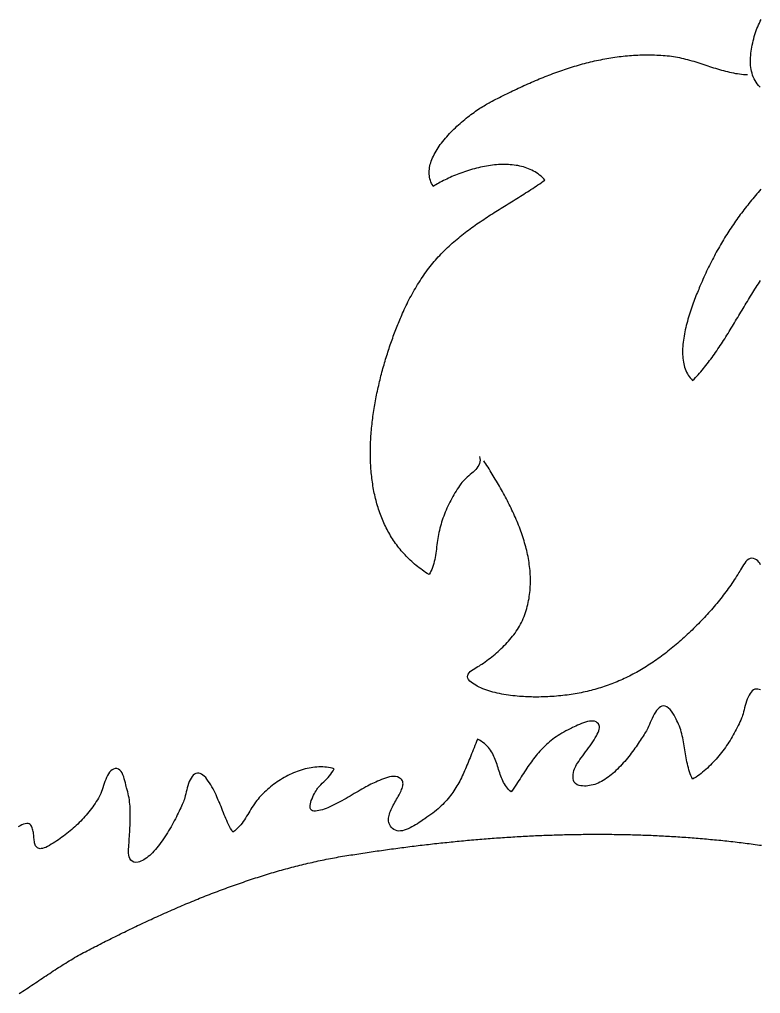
# Model space of a CAD drawing. Header units: millimetres. Extents: x 38 to 1443, y 33 to 1224.
# Drawn here: x 569.3 to 920.7, y 742.7 to 1204.3 of the extents above; entities that cross this region are included whole.
import ezdxf

# ---------------------------------------------------------------- set-up
doc = ezdxf.new("R2010")
doc.units = ezdxf.units.MM
doc.layers.add('0_0_0', color=3, linetype='Continuous')

msp = doc.modelspace()

# ---------------------------------------------------------------- linework, layer by layer
at = {"layer": '0_0_0'}
for points in [[(920.52, 1172.2), (919.84, 1172.97), (919.21, 1173.77), (918.65, 1174.57), (918.15, 1175.4), (917.7, 1176.24), (917.32, 1177.1), (916.98, 1177.97), (916.7, 1178.86), (916.47, 1179.76), (916.28, 1180.67), (916.13, 1181.59), (916.03, 1182.53), (915.97, 1183.47), (915.95, 1184.42), (915.96, 1185.38), (916.01, 1186.34), (916.08, 1187.31), (916.19, 1188.29), (916.32, 1189.27), (916.47, 1190.26), (916.65, 1191.24), (916.85, 1192.23), (917.06, 1193.22), (917.29, 1194.21), (917.53, 1195.2), (917.79, 1196.2), (918.07, 1197.17), (918.38, 1198.13), (918.7, 1199.07), (919.04, 1199.99), (919.41, 1200.9), (919.79, 1201.78), (920.2, 1202.65), (920.62, 1203.5), (921.07, 1204.33)], [(787.52, 997.2), (787.69, 996.29), (787.73, 995.44), (787.64, 994.62), (787.43, 993.85), (787.12, 993.12), (786.73, 992.42), (786.25, 991.75), (785.71, 991.1), (785.11, 990.46), (784.47, 989.85), (783.79, 989.24), (783.09, 988.64), (782.38, 988.04), (781.68, 987.43), (780.98, 986.82), (780.31, 986.19), (779.68, 985.55), (779.09, 984.88), (778.57, 984.19), (778, 983.36), (777.44, 982.52), (776.89, 981.67), (776.35, 980.81), (775.82, 979.95), (775.3, 979.07), (774.8, 978.19), (774.31, 977.3), (773.83, 976.4), (773.36, 975.49), (772.91, 974.57), (772.47, 973.65), (772.04, 972.73), (771.63, 971.79), (771.24, 970.85), (770.86, 969.91), (770.49, 968.96), (770.14, 968), (769.81, 967.04), (769.5, 966.08), (769.2, 965.11), (768.92, 964.14), (768.66, 963.16), (768.41, 962.18), (768.19, 961.2), (767.99, 960.26), (767.82, 959.31), (767.67, 958.34), (767.53, 957.36), (767.39, 956.37), (767.27, 955.36), (767.14, 954.36), (767.02, 953.35), (766.88, 952.34), (766.74, 951.34), (766.59, 950.34), (766.42, 949.35), (766.23, 948.36), (766.01, 947.4), (765.77, 946.44), (765.5, 945.51), (765.19, 944.59), (764.84, 943.7), (764.45, 942.84), (764.01, 942.01), (763.52, 941.2), (762.71, 941.72), (761.91, 942.25), (761.12, 942.79), (760.35, 943.33), (759.59, 943.89), (758.84, 944.45), (758.11, 945.03), (757.39, 945.61), (756.69, 946.2), (756, 946.8), (755.32, 947.41), (754.65, 948.02), (754, 948.64), (753.36, 949.27), (752.74, 949.91), (752.13, 950.56), (751.53, 951.21), (750.94, 951.88), (750.37, 952.54), (749.81, 953.22), (749.26, 953.9), (748.72, 954.6), (748.2, 955.29), (747.69, 956), (747.19, 956.71), (746.7, 957.43), (746.22, 958.15), (745.76, 958.88), (745.31, 959.62), (744.87, 960.36), (744.44, 961.11), (744.02, 961.87), (743.62, 962.63), (743.22, 963.4), (742.84, 964.17), (742.47, 964.95), (742.11, 965.74), (741.76, 966.53), (741.42, 967.32), (741.09, 968.12), (740.77, 968.93), (740.47, 969.74), (740.17, 970.55), (739.88, 971.38), (739.61, 972.2), (739.34, 973.03), (739.09, 973.86), (738.84, 974.7), (738.61, 975.55), (738.38, 976.39), (738.17, 977.24), (737.96, 978.1), (737.77, 978.96), (737.58, 979.82), (737.4, 980.69), (737.24, 981.56), (737.08, 982.43), (736.93, 983.31), (736.79, 984.19), (736.66, 985.07), (736.54, 985.96), (736.42, 986.84), (736.32, 987.74), (736.22, 988.63), (736.14, 989.53), (736.06, 990.43), (735.99, 991.33), (735.93, 992.23), (735.87, 993.14), (735.83, 994.05), (735.79, 994.96), (735.76, 995.87), (735.74, 996.78), (735.72, 997.7), (735.72, 998.62), (735.72, 999.54), (735.73, 1000.46), (735.74, 1001.38), (735.77, 1002.3), (735.8, 1003.22), (735.84, 1004.15), (735.88, 1005.07), (735.93, 1006), (735.99, 1006.93), (736.06, 1007.85), (736.13, 1008.78), (736.21, 1009.71), (736.29, 1010.64), (736.39, 1011.56), (736.48, 1012.49), (736.59, 1013.42), (736.7, 1014.35), (736.82, 1015.28), (736.94, 1016.2), (737.07, 1017.13), (737.2, 1018.05), (737.34, 1018.98), (737.49, 1019.9), (737.64, 1020.83), (737.79, 1021.75), (737.96, 1022.67), (738.12, 1023.59), (738.29, 1024.51), (738.47, 1025.43), (738.65, 1026.34), (738.84, 1027.25), (739.03, 1028.17), (739.23, 1029.08), (739.43, 1029.98), (739.64, 1030.89), (739.85, 1031.79), (740.06, 1032.7), (740.28, 1033.59), (740.51, 1034.49), (740.73, 1035.38), (740.96, 1036.28), (741.2, 1037.16), (741.44, 1038.05), (741.68, 1038.93), (741.93, 1039.81), (742.18, 1040.69), (742.43, 1041.56), (742.69, 1042.43), (742.95, 1043.29), (743.21, 1044.16), (743.48, 1045.01), (743.75, 1045.87), (744.02, 1046.72), (744.3, 1047.56), (744.57, 1048.41), (744.85, 1049.24), (745.14, 1050.08), (745.42, 1050.91), (745.71, 1051.73), (746, 1052.55), (746.29, 1053.36), (746.59, 1054.17), (746.89, 1054.98), (747.18, 1055.78), (747.49, 1056.57), (747.79, 1057.36), (748.09, 1058.14), (748.4, 1058.92), (748.71, 1059.69), (749.01, 1060.46), (749.32, 1061.22), (749.63, 1061.97), (749.95, 1062.72), (750.26, 1063.47), (750.58, 1064.2), (750.96, 1065.09), (751.36, 1065.99), (751.78, 1066.89), (752.2, 1067.8), (752.63, 1068.71), (753.08, 1069.62), (753.54, 1070.53), (754.01, 1071.44), (754.49, 1072.36), (754.98, 1073.27), (755.48, 1074.18), (755.99, 1075.09), (756.5, 1076), (757.03, 1076.9), (757.57, 1077.8), (758.12, 1078.7), (758.67, 1079.59), (759.24, 1080.47), (759.81, 1081.35), (760.39, 1082.22), (760.98, 1083.08), (761.57, 1083.93), (762.18, 1084.77), (762.79, 1085.6), (763.41, 1086.42), (764.03, 1087.23), (764.66, 1088.02), (765.3, 1088.8), (765.94, 1089.57), (766.59, 1090.32), (767.24, 1091.06), (767.9, 1091.78), (768.62, 1092.54), (769.35, 1093.3), (770.08, 1094.04), (770.81, 1094.77), (771.55, 1095.49), (772.29, 1096.2), (773.03, 1096.89), (773.78, 1097.58), (774.54, 1098.26), (775.3, 1098.92), (776.06, 1099.58), (776.82, 1100.23), (777.59, 1100.87), (778.36, 1101.5), (779.14, 1102.12), (779.91, 1102.73), (780.69, 1103.34), (781.48, 1103.94), (782.27, 1104.53), (783.06, 1105.12), (783.85, 1105.7), (784.64, 1106.27), (785.44, 1106.83), (786.24, 1107.4), (787.04, 1107.95), (787.85, 1108.5), (788.66, 1109.05), (789.47, 1109.59), (790.28, 1110.13), (791.09, 1110.66), (791.91, 1111.19), (792.73, 1111.72), (793.55, 1112.25), (794.37, 1112.77), (795.19, 1113.29), (796.01, 1113.81), (796.84, 1114.33), (797.67, 1114.84), (798.49, 1115.36), (799.32, 1115.87), (800.15, 1116.38), (800.99, 1116.9), (801.82, 1117.41), (802.65, 1117.92), (803.49, 1118.44), (804.32, 1118.95), (805.16, 1119.47), (805.99, 1119.99), (806.83, 1120.51), (807.66, 1121.04), (808.5, 1121.56), (809.34, 1122.09), (810.17, 1122.63), (811.01, 1123.16), (811.85, 1123.7), (812.68, 1124.25), (813.52, 1124.8), (814.35, 1125.35), (815.19, 1125.91), (816.02, 1126.47), (816.86, 1127.04), (817.69, 1127.62), (818.52, 1128.2), (817.91, 1128.85), (817.28, 1129.47), (816.63, 1130.05), (815.95, 1130.61), (815.26, 1131.13), (814.54, 1131.61), (813.81, 1132.07), (813.07, 1132.5), (812.3, 1132.89), (811.52, 1133.26), (810.72, 1133.6), (809.91, 1133.91), (809.09, 1134.19), (808.25, 1134.44), (807.4, 1134.67), (806.53, 1134.87), (805.66, 1135.05), (804.77, 1135.2), (803.88, 1135.33), (802.98, 1135.43), (802.07, 1135.51), (801.15, 1135.57), (800.22, 1135.6), (799.29, 1135.61), (798.35, 1135.61), (797.41, 1135.58), (796.46, 1135.53), (795.51, 1135.46), (794.56, 1135.37), (793.6, 1135.27), (792.64, 1135.15), (791.69, 1135.01), (790.73, 1134.85), (789.77, 1134.68), (788.82, 1134.49), (787.87, 1134.29), (786.92, 1134.07), (785.97, 1133.84), (785.03, 1133.6), (784.09, 1133.34), (783.16, 1133.07), (782.24, 1132.79), (781.32, 1132.5), (780.41, 1132.19), (779.51, 1131.88), (778.61, 1131.56), (777.73, 1131.23), (776.86, 1130.89), (776, 1130.55), (775.15, 1130.19), (774.31, 1129.83), (773.49, 1129.47), (772.68, 1129.09), (771.89, 1128.72), (771.11, 1128.34), (770.35, 1127.95), (769.6, 1127.57), (768.87, 1127.17), (768.16, 1126.78), (767.47, 1126.39), (766.8, 1125.99), (766.15, 1125.6), (765.52, 1125.2), (765.11, 1125.9), (764.74, 1126.62), (764.43, 1127.34), (764.17, 1128.07), (763.96, 1128.8), (763.8, 1129.55), (763.69, 1130.3), (763.62, 1131.05), (763.6, 1131.81), (763.63, 1132.58), (763.69, 1133.35), (763.8, 1134.12), (763.94, 1134.9), (764.13, 1135.68), (764.35, 1136.46), (764.61, 1137.24), (764.9, 1138.02), (765.22, 1138.8), (765.58, 1139.59), (765.97, 1140.37), (766.39, 1141.15), (766.84, 1141.93), (767.31, 1142.71), (767.81, 1143.48), (768.33, 1144.25), (768.88, 1145.02), (769.45, 1145.78), (770.04, 1146.54), (770.64, 1147.29), (771.27, 1148.03), (771.91, 1148.77), (772.57, 1149.5), (773.24, 1150.23), (773.93, 1150.94), (774.62, 1151.65), (775.33, 1152.34), (776.05, 1153.03), (776.77, 1153.71), (777.5, 1154.37), (778.23, 1155.03), (778.97, 1155.67), (779.71, 1156.3), (780.45, 1156.92), (781.19, 1157.52), (781.93, 1158.11), (782.67, 1158.68), (783.41, 1159.24), (784.13, 1159.78), (784.85, 1160.31), (785.57, 1160.82), (786.27, 1161.31), (786.97, 1161.78), (787.65, 1162.24), (788.32, 1162.67), (788.97, 1163.09), (789.61, 1163.48), (790.23, 1163.86), (790.84, 1164.21), (791.42, 1164.54), (791.98, 1164.85), (792.52, 1165.14), (793.4, 1165.6), (794.28, 1166.05), (795.16, 1166.5), (796.04, 1166.95), (796.92, 1167.39), (797.8, 1167.84), (798.69, 1168.28), (799.58, 1168.72), (800.47, 1169.16), (801.36, 1169.59), (802.25, 1170.03), (803.14, 1170.46), (804.04, 1170.88), (804.93, 1171.31), (805.83, 1171.73), (806.73, 1172.15), (807.63, 1172.56), (808.53, 1172.97), (809.44, 1173.38), (810.34, 1173.78), (811.25, 1174.18), (812.16, 1174.58), (813.07, 1174.97), (813.98, 1175.36), (814.89, 1175.75), (815.81, 1176.13), (816.72, 1176.5), (817.64, 1176.88), (818.56, 1177.24), (819.48, 1177.61), (820.41, 1177.96), (821.33, 1178.32), (822.25, 1178.67), (823.18, 1179.01), (824.11, 1179.35), (825.04, 1179.68), (825.97, 1180.01), (826.91, 1180.33), (827.84, 1180.65), (828.78, 1180.96), (829.71, 1181.26), (830.65, 1181.56), (831.59, 1181.85), (832.54, 1182.14), (833.48, 1182.42), (834.43, 1182.7), (835.37, 1182.97), (836.32, 1183.23), (837.27, 1183.48), (838.22, 1183.73), (839.18, 1183.98), (840.13, 1184.21), (841.09, 1184.44), (842.04, 1184.66), (843, 1184.87), (843.96, 1185.08), (844.93, 1185.28), (845.89, 1185.47), (846.85, 1185.66), (847.82, 1185.83), (848.79, 1186), (849.76, 1186.16), (850.73, 1186.31), (851.7, 1186.46), (852.68, 1186.6), (853.65, 1186.72), (854.63, 1186.84), (855.61, 1186.95), (856.59, 1187.06), (857.57, 1187.15), (858.55, 1187.23), (859.54, 1187.31), (860.53, 1187.38), (861.51, 1187.44), (862.5, 1187.48), (863.49, 1187.52), (864.49, 1187.55), (865.48, 1187.57), (866.48, 1187.58), (867.47, 1187.58), (868.47, 1187.57), (869.47, 1187.55), (870.47, 1187.52), (871.48, 1187.49), (872.48, 1187.44), (873.49, 1187.37), (874.49, 1187.3), (875.5, 1187.22), (876.51, 1187.13), (877.52, 1187.03), (878.49, 1186.91), (879.46, 1186.78), (880.42, 1186.62), (881.38, 1186.44), (882.34, 1186.25), (883.3, 1186.04), (884.26, 1185.82), (885.21, 1185.58), (886.17, 1185.33), (887.12, 1185.06), (888.08, 1184.79), (889.03, 1184.51), (889.98, 1184.22), (890.93, 1183.92), (891.88, 1183.62), (892.83, 1183.32), (893.77, 1183.01), (894.72, 1182.7), (895.67, 1182.4), (896.61, 1182.09), (897.56, 1181.79), (898.5, 1181.49), (899.45, 1181.19), (900.39, 1180.9), (901.33, 1180.62), (902.27, 1180.35), (903.22, 1180.09), (904.16, 1179.84), (905.1, 1179.6), (906.04, 1179.37), (906.99, 1179.17), (907.93, 1178.97), (908.87, 1178.8), (909.81, 1178.65), (910.75, 1178.51), (911.7, 1178.4), (912.64, 1178.31), (913.58, 1178.24), (914.52, 1178.2)], [(920.91, 1123.87), (920.26, 1123.13), (919.61, 1122.38), (918.97, 1121.63), (918.33, 1120.88), (917.7, 1120.14), (917.08, 1119.39), (916.46, 1118.64), (915.85, 1117.89), (915.24, 1117.14), (914.64, 1116.39), (914.05, 1115.63), (913.46, 1114.88), (912.87, 1114.12), (912.29, 1113.36), (911.72, 1112.6), (911.15, 1111.83), (910.58, 1111.07), (910.03, 1110.3), (909.47, 1109.52), (908.92, 1108.75), (908.38, 1107.97), (907.84, 1107.19), (907.3, 1106.4), (906.77, 1105.61), (906.24, 1104.82), (905.72, 1104.02), (905.2, 1103.21), (904.69, 1102.41), (904.18, 1101.59), (903.68, 1100.78), (903.18, 1099.96), (902.68, 1099.13), (902.18, 1098.29), (901.69, 1097.46), (901.21, 1096.61), (900.73, 1095.76), (900.25, 1094.9), (899.77, 1094.04), (899.3, 1093.17), (898.83, 1092.29), (898.37, 1091.41), (897.9, 1090.52), (897.44, 1089.62), (896.99, 1088.71), (896.54, 1087.8), (896.09, 1086.88), (895.64, 1085.95), (895.19, 1085.01), (894.75, 1084.06), (894.31, 1083.11), (893.88, 1082.15), (893.44, 1081.17), (893.01, 1080.19), (892.58, 1079.2), (892.3, 1078.55), (892.01, 1077.87), (891.71, 1077.16), (891.41, 1076.43), (891.09, 1075.68), (890.78, 1074.9), (890.45, 1074.1), (890.13, 1073.28), (889.8, 1072.44), (889.47, 1071.59), (889.14, 1070.71), (888.81, 1069.82), (888.48, 1068.91), (888.16, 1067.99), (887.84, 1067.06), (887.52, 1066.12), (887.21, 1065.16), (886.91, 1064.2), (886.61, 1063.23), (886.32, 1062.25), (886.05, 1061.26), (885.78, 1060.27), (885.53, 1059.28), (885.28, 1058.28), (885.06, 1057.28), (884.84, 1056.28), (884.65, 1055.28), (884.47, 1054.28), (884.31, 1053.29), (884.16, 1052.3), (884.04, 1051.32), (883.94, 1050.34), (883.86, 1049.37), (883.81, 1048.4), (883.77, 1047.45), (883.77, 1046.51), (883.79, 1045.58), (883.84, 1044.66), (883.91, 1043.75), (884.02, 1042.87), (884.15, 1041.99), (884.32, 1041.14), (884.52, 1040.3), (884.75, 1039.49), (885.02, 1038.69), (885.32, 1037.91), (885.66, 1037.16), (886.04, 1036.44), (886.45, 1035.73), (886.91, 1035.06), (887.41, 1034.41), (887.94, 1033.79), (888.52, 1033.2), (889.19, 1033.88), (889.85, 1034.57), (890.5, 1035.27), (891.14, 1035.97), (891.77, 1036.69), (892.4, 1037.41), (893.02, 1038.13), (893.63, 1038.87), (894.24, 1039.61), (894.84, 1040.36), (895.44, 1041.11), (896.02, 1041.87), (896.61, 1042.64), (897.18, 1043.41), (897.76, 1044.19), (898.32, 1044.97), (898.89, 1045.76), (899.44, 1046.56), (900, 1047.35), (900.55, 1048.16), (901.09, 1048.96), (901.63, 1049.77), (902.17, 1050.59), (902.7, 1051.41), (903.23, 1052.23), (903.76, 1053.05), (904.28, 1053.88), (904.8, 1054.71), (905.32, 1055.54), (905.84, 1056.38), (906.36, 1057.22), (906.87, 1058.06), (907.38, 1058.9), (907.89, 1059.74), (908.4, 1060.59), (908.91, 1061.43), (909.42, 1062.28), (909.92, 1063.12), (910.43, 1063.97), (910.93, 1064.82), (911.44, 1065.66), (911.95, 1066.51), (912.45, 1067.36), (912.96, 1068.2), (913.47, 1069.05), (913.98, 1069.89), (914.49, 1070.74), (915, 1071.58), (915.51, 1072.42), (916.03, 1073.25), (916.55, 1074.09), (917.07, 1074.92), (917.59, 1075.75), (918.11, 1076.58), (918.64, 1077.41), (919.17, 1078.23), (919.71, 1079.04), (920.24, 1079.86), (920.79, 1080.67)], [(920.79, 945.92), (920.42, 946.58), (919.97, 947.18), (919.46, 947.71), (918.87, 948.17), (918.19, 948.56), (917.43, 948.86), (916.63, 948.99), (915.86, 948.88), (915.14, 948.56), (914.46, 948.07), (913.83, 947.45), (913.23, 946.72), (912.68, 945.93), (912.17, 945.1), (911.7, 944.29), (911.27, 943.5), (910.88, 942.8), (910.52, 942.2), (909.97, 941.33), (909.41, 940.46), (908.86, 939.61), (908.29, 938.76), (907.73, 937.92), (907.16, 937.09), (906.59, 936.26), (906.02, 935.44), (905.44, 934.63), (904.85, 933.83), (904.27, 933.03), (903.67, 932.24), (903.08, 931.45), (902.47, 930.67), (901.87, 929.9), (901.25, 929.13), (900.63, 928.36), (900.01, 927.6), (899.38, 926.84), (898.74, 926.08), (898.1, 925.33), (897.45, 924.58), (896.79, 923.84), (896.13, 923.1), (895.45, 922.35), (894.78, 921.62), (894.09, 920.88), (893.39, 920.14), (892.69, 919.41), (891.98, 918.67), (891.25, 917.94), (890.52, 917.2), (889.77, 916.45), (889.01, 915.71), (888.26, 914.97), (887.5, 914.25), (886.75, 913.53), (885.99, 912.82), (885.23, 912.11), (884.48, 911.42), (883.72, 910.73), (882.96, 910.06), (882.2, 909.39), (881.44, 908.73), (880.68, 908.07), (879.91, 907.43), (879.15, 906.79), (878.38, 906.16), (877.62, 905.54), (876.85, 904.93), (876.08, 904.33), (875.31, 903.73), (874.53, 903.15), (873.76, 902.57), (872.98, 902), (872.2, 901.43), (871.42, 900.88), (870.64, 900.33), (869.86, 899.8), (869.07, 899.27), (868.28, 898.75), (867.49, 898.24), (866.69, 897.73), (865.9, 897.24), (865.1, 896.75), (864.29, 896.27), (863.49, 895.8), (862.68, 895.34), (861.87, 894.89), (861.05, 894.44), (860.24, 894.01), (859.41, 893.58), (858.59, 893.16), (857.76, 892.75), (856.93, 892.35), (856.1, 891.95), (855.26, 891.57), (854.42, 891.19), (853.57, 890.82), (852.72, 890.46), (851.86, 890.11), (851.01, 889.77), (850.14, 889.44), (849.28, 889.11), (848.41, 888.79), (847.53, 888.49), (846.65, 888.19), (845.77, 887.89), (844.88, 887.61), (843.98, 887.34), (843.08, 887.07), (842.18, 886.82), (841.27, 886.57), (840.36, 886.33), (839.44, 886.1), (838.51, 885.88), (837.58, 885.67), (836.65, 885.46), (835.71, 885.27), (834.76, 885.08), (833.81, 884.9), (832.85, 884.73), (831.89, 884.57), (830.92, 884.42), (829.94, 884.28), (828.96, 884.15), (827.97, 884.02), (826.98, 883.9), (825.97, 883.8), (824.97, 883.7), (823.95, 883.61), (822.93, 883.53), (821.91, 883.46), (820.87, 883.39), (819.83, 883.34), (818.79, 883.29), (817.73, 883.26), (816.67, 883.23), (815.6, 883.21), (814.52, 883.2), (813.74, 883.2), (812.92, 883.21), (812.06, 883.23), (811.18, 883.25), (810.26, 883.29), (809.32, 883.33), (808.35, 883.39), (807.37, 883.45), (806.36, 883.53), (805.34, 883.62), (804.31, 883.72), (803.26, 883.84), (802.21, 883.97), (801.15, 884.11), (800.09, 884.27), (799.03, 884.45), (797.97, 884.63), (796.92, 884.84), (795.88, 885.06), (794.84, 885.3), (793.82, 885.56), (792.81, 885.84), (791.82, 886.13), (790.86, 886.45), (789.91, 886.78), (788.99, 887.14), (788.11, 887.51), (787.25, 887.91), (786.42, 888.33), (785.64, 888.78), (784.89, 889.24), (784.18, 889.73), (783.52, 890.25), (782.9, 890.78), (782.27, 891.5), (781.9, 892.19), (781.77, 892.85), (781.85, 893.49), (782.12, 894.1), (782.54, 894.68), (783.08, 895.24), (783.72, 895.78), (784.43, 896.28), (785.18, 896.76), (785.94, 897.21), (786.69, 897.64), (787.38, 898.03), (788, 898.4), (788.52, 898.74), (789.33, 899.32), (790.13, 899.9), (790.93, 900.49), (791.72, 901.09), (792.51, 901.7), (793.29, 902.31), (794.06, 902.94), (794.83, 903.57), (795.58, 904.21), (796.33, 904.86), (797.07, 905.52), (797.8, 906.2), (798.51, 906.88), (799.21, 907.57), (799.9, 908.28), (800.58, 908.99), (801.24, 909.72), (801.89, 910.46), (802.52, 911.22), (803.14, 911.98), (803.73, 912.76), (804.31, 913.55), (804.88, 914.36), (805.42, 915.18), (805.94, 916.01), (806.44, 916.86), (806.92, 917.72), (807.38, 918.6), (807.81, 919.49), (808.22, 920.4), (808.61, 921.33), (808.97, 922.27), (809.3, 923.23), (809.61, 924.2), (809.88, 925.15), (810.13, 926.09), (810.37, 927.04), (810.58, 927.98), (810.77, 928.93), (810.94, 929.88), (811.09, 930.83), (811.22, 931.78), (811.33, 932.73), (811.43, 933.68), (811.5, 934.62), (811.56, 935.57), (811.6, 936.52), (811.63, 937.47), (811.63, 938.42), (811.62, 939.37), (811.59, 940.32), (811.55, 941.27), (811.49, 942.22), (811.41, 943.16), (811.32, 944.11), (811.22, 945.06), (811.09, 946), (810.96, 946.95), (810.81, 947.89), (810.65, 948.83), (810.47, 949.77), (810.28, 950.71), (810.07, 951.65), (809.86, 952.59), (809.63, 953.53), (809.38, 954.46), (809.13, 955.39), (808.86, 956.32), (808.59, 957.25), (808.3, 958.18), (808, 959.11), (807.69, 960.03), (807.37, 960.95), (807.04, 961.87), (806.7, 962.79), (806.36, 963.7), (806, 964.62), (805.63, 965.53), (805.26, 966.43), (804.87, 967.34), (804.48, 968.24), (804.08, 969.14), (803.68, 970.04), (803.27, 970.93), (802.85, 971.82), (802.42, 972.71), (801.99, 973.59), (801.55, 974.47), (801.1, 975.35), (800.66, 976.22), (800.2, 977.09), (799.74, 977.96), (799.28, 978.83), (798.81, 979.69), (798.34, 980.54), (797.87, 981.39), (797.39, 982.24), (796.91, 983.08), (796.42, 983.92), (795.94, 984.76), (795.45, 985.59), (794.96, 986.42), (794.46, 987.24), (793.97, 988.06), (793.48, 988.87), (792.98, 989.68), (792.49, 990.48), (791.99, 991.28), (791.5, 992.08), (791, 992.87), (790.51, 993.65), (790.02, 994.43), (789.52, 995.2)], [(920.8, 886.61), (920.12, 886.83), (919.42, 886.96), (918.7, 887), (918.01, 886.89), (917.38, 886.61), (916.79, 886.16), (916.25, 885.58), (915.75, 884.87), (915.29, 884.07), (914.86, 883.17), (914.47, 882.22), (914.11, 881.21), (913.78, 880.18), (913.47, 879.14), (913.18, 878.11), (912.92, 877.11), (912.66, 876.16), (912.43, 875.27), (912.2, 874.47), (911.98, 873.77), (911.76, 873.2), (911.37, 872.31), (910.97, 871.42), (910.56, 870.53), (910.13, 869.64), (909.69, 868.76), (909.24, 867.88), (908.78, 867), (908.3, 866.13), (907.81, 865.26), (907.31, 864.39), (906.8, 863.53), (906.27, 862.68), (905.73, 861.84), (905.18, 861), (904.62, 860.16), (904.05, 859.34), (903.46, 858.52), (902.86, 857.72), (902.25, 856.92), (901.63, 856.13), (901, 855.35), (900.35, 854.59), (899.7, 853.83), (899.03, 853.09), (898.35, 852.36), (897.66, 851.64), (896.96, 850.93), (896.25, 850.24), (895.52, 849.57), (894.79, 848.9), (894.04, 848.26), (893.29, 847.63), (892.52, 847.01), (891.74, 846.41), (890.95, 845.83), (890.15, 845.27), (889.34, 844.73), (888.52, 844.2), (888.11, 845.08), (887.72, 845.97), (887.37, 846.87), (887.06, 847.78), (886.77, 848.69), (886.5, 849.61), (886.26, 850.55), (886.04, 851.48), (885.84, 852.42), (885.66, 853.37), (885.48, 854.32), (885.32, 855.27), (885.16, 856.23), (885.01, 857.18), (884.86, 858.14), (884.71, 859.1), (884.56, 860.05), (884.39, 861.01), (884.23, 861.96), (884.05, 862.91), (883.85, 863.86), (883.64, 864.8), (883.41, 865.74), (883.16, 866.67), (882.88, 867.59), (882.57, 868.51), (882.24, 869.41), (881.87, 870.31), (881.47, 871.2), (881.12, 871.93), (880.72, 872.76), (880.25, 873.67), (879.73, 874.61), (879.15, 875.55), (878.52, 876.44), (877.84, 877.26), (877.11, 877.96), (876.33, 878.51), (875.51, 878.87), (874.65, 878.99), (873.96, 878.89), (873.29, 878.6), (872.65, 878.13), (872.03, 877.52), (871.44, 876.79), (870.88, 875.96), (870.34, 875.05), (869.82, 874.09), (869.33, 873.1), (868.86, 872.09), (868.42, 871.11), (868.01, 870.16), (867.62, 869.27), (867.25, 868.47), (866.91, 867.77), (866.6, 867.2), (866.24, 866.62), (865.87, 866.01), (865.48, 865.38), (865.07, 864.73), (864.64, 864.06), (864.19, 863.36), (863.73, 862.65), (863.25, 861.93), (862.75, 861.19), (862.24, 860.44), (861.71, 859.68), (861.16, 858.91), (860.61, 858.14), (860.03, 857.36), (859.45, 856.58), (858.84, 855.79), (858.23, 855.01), (857.6, 854.24), (856.96, 853.46), (856.31, 852.7), (855.65, 851.94), (854.97, 851.19), (854.29, 850.46), (853.59, 849.73), (852.88, 849.03), (852.16, 848.34), (851.44, 847.67), (850.7, 847.02), (849.96, 846.4), (849.21, 845.8), (848.44, 845.23), (847.68, 844.68), (846.9, 844.17), (846.12, 843.68), (845.33, 843.23), (844.54, 842.82), (843.74, 842.45), (842.93, 842.11), (842.12, 841.82), (841.31, 841.56), (840.49, 841.36), (839.66, 841.2), (838.84, 841.09), (838.01, 841.02), (837.18, 841.02), (836.34, 841.06), (835.51, 841.16), (834.67, 841.32), (833.7, 841.67), (832.96, 842.2), (832.42, 842.88), (832.07, 843.68), (831.87, 844.57), (831.81, 845.52), (831.87, 846.48), (832.02, 847.44), (832.24, 848.36), (832.52, 849.2), (832.76, 849.79), (833.1, 850.45), (833.51, 851.16), (833.99, 851.92), (834.52, 852.72), (835.11, 853.56), (835.74, 854.44), (836.4, 855.34), (837.08, 856.27), (837.79, 857.22), (838.49, 858.17), (839.2, 859.14), (839.89, 860.1), (840.56, 861.06), (841.21, 862.01), (841.82, 862.95), (842.38, 863.86), (842.89, 864.75), (843.33, 865.6), (843.71, 866.42), (844, 867.2), (844.2, 867.93), (844.3, 868.6), (844.3, 869.22), (844.18, 869.77), (843.82, 870.49), (843.34, 871.05), (842.75, 871.44), (842.06, 871.69), (841.29, 871.81), (840.45, 871.82), (839.56, 871.72), (838.64, 871.54), (837.69, 871.29), (836.73, 870.98), (835.77, 870.63), (834.84, 870.24), (833.95, 869.85), (833.1, 869.46), (832.32, 869.08), (831.62, 868.73), (831.02, 868.43), (830.52, 868.19), (829.47, 867.67), (828.46, 867.14), (827.48, 866.61), (826.53, 866.07), (825.61, 865.51), (824.73, 864.95), (823.87, 864.38), (823.05, 863.81), (822.25, 863.22), (821.47, 862.62), (820.72, 862.02), (819.99, 861.4), (819.29, 860.78), (818.6, 860.14), (817.93, 859.5), (817.29, 858.84), (816.65, 858.18), (816.04, 857.51), (815.44, 856.82), (814.85, 856.13), (814.27, 855.43), (813.7, 854.72), (813.14, 853.99), (812.59, 853.26), (812.05, 852.52), (811.51, 851.76), (810.97, 851), (810.44, 850.22), (809.9, 849.43), (809.37, 848.64), (808.84, 847.83), (808.3, 847.01), (807.76, 846.18), (807.22, 845.34), (806.67, 844.49), (806.11, 843.62), (805.54, 842.75), (804.96, 841.86), (804.37, 840.96), (803.77, 840.06), (803.16, 839.13), (802.52, 838.2), (801.87, 838.78), (801.27, 839.39), (800.71, 840.02), (800.2, 840.67), (799.73, 841.35), (799.3, 842.04), (798.9, 842.75), (798.53, 843.48), (798.19, 844.22), (797.87, 844.97), (797.58, 845.73), (797.3, 846.5), (797.03, 847.28), (796.77, 848.07), (796.52, 848.86), (796.27, 849.65), (796.02, 850.44), (795.76, 851.23), (795.5, 852.01), (795.23, 852.79), (794.94, 853.57), (794.64, 854.33), (794.31, 855.09), (793.96, 855.83), (793.58, 856.56), (793.16, 857.28), (792.72, 857.97), (792.23, 858.65), (791.7, 859.31), (791.13, 859.95), (790.5, 860.56), (789.83, 861.15), (789.09, 861.71), (788.3, 862.24), (787.45, 862.73), (786.52, 863.2), (786.09, 862.18), (785.67, 861.17), (785.26, 860.17), (784.86, 859.19), (784.47, 858.22), (784.09, 857.26), (783.71, 856.31), (783.34, 855.37), (782.97, 854.45), (782.61, 853.54), (782.24, 852.64), (781.88, 851.74), (781.52, 850.86), (781.15, 849.99), (780.79, 849.13), (780.42, 848.28), (780.04, 847.44), (779.66, 846.61), (779.28, 845.79), (778.89, 844.98), (778.48, 844.17), (778.07, 843.38), (777.65, 842.59), (777.21, 841.81), (776.77, 841.04), (776.31, 840.27), (775.83, 839.52), (775.34, 838.77), (774.83, 838.02), (774.3, 837.29), (773.76, 836.56), (773.19, 835.83), (772.6, 835.11), (771.99, 834.4), (771.35, 833.69), (770.7, 832.99), (770.01, 832.29), (769.3, 831.6), (768.56, 830.91), (767.79, 830.23), (767, 829.55), (766.17, 828.87), (765.31, 828.2), (764.41, 827.53), (763.49, 826.87), (762.52, 826.2), (761.52, 825.54), (760.93, 825.15), (760.28, 824.71), (759.57, 824.22), (758.82, 823.71), (758.02, 823.18), (757.18, 822.65), (756.32, 822.12), (755.43, 821.62), (754.52, 821.15), (753.61, 820.72), (752.7, 820.35), (751.79, 820.06), (750.89, 819.84), (750.01, 819.72), (749.16, 819.7), (748.34, 819.81), (747.55, 820.04), (746.81, 820.42), (746.13, 820.96), (745.62, 821.49), (745.21, 822.04), (744.88, 822.61), (744.63, 823.2), (744.46, 823.8), (744.36, 824.43), (744.32, 825.07), (744.35, 825.72), (744.43, 826.38), (744.57, 827.06), (744.75, 827.74), (744.98, 828.43), (745.24, 829.13), (745.54, 829.83), (745.87, 830.54), (746.22, 831.24), (746.58, 831.95), (746.97, 832.66), (747.36, 833.36), (747.75, 834.06), (748.15, 834.75), (748.54, 835.44), (748.93, 836.12), (749.29, 836.79), (749.64, 837.44), (749.97, 838.09), (750.26, 838.72), (750.53, 839.33), (750.75, 839.93), (750.93, 840.51), (751.07, 841.07), (751.15, 841.61), (751.18, 842.12), (751.14, 842.61), (751.04, 843.08), (750.86, 843.52), (750.61, 843.93), (750.28, 844.31), (749.86, 844.65), (749.36, 844.97), (748.54, 845.31), (747.66, 845.51), (746.74, 845.57), (745.79, 845.52), (744.82, 845.36), (743.84, 845.13), (742.85, 844.83), (741.88, 844.48), (740.92, 844.1), (740, 843.7), (739.12, 843.31), (738.29, 842.93), (737.52, 842.59), (736.77, 842.25), (735.98, 841.87), (735.17, 841.47), (734.34, 841.03), (733.49, 840.57), (732.62, 840.08), (731.72, 839.57), (730.82, 839.05), (729.9, 838.51), (728.96, 837.97), (728.02, 837.41), (727.07, 836.85), (726.11, 836.28), (725.14, 835.72), (724.17, 835.16), (723.2, 834.61), (722.23, 834.06), (721.27, 833.53), (720.3, 833.02), (719.34, 832.52), (718.39, 832.04), (717.45, 831.59), (716.52, 831.17), (715.6, 830.77), (714.7, 830.41), (713.81, 830.09), (712.94, 829.8), (712.09, 829.56), (711.26, 829.36), (710.45, 829.2), (709.67, 829.1), (708.85, 829.1), (708.21, 829.25), (707.72, 829.55), (707.39, 829.97), (707.18, 830.5), (707.1, 831.12), (707.12, 831.82), (707.24, 832.57), (707.44, 833.37), (707.7, 834.2), (708.02, 835.03), (708.38, 835.86), (708.76, 836.67), (709.15, 837.44), (709.54, 838.15), (709.92, 838.79), (710.27, 839.34), (710.57, 839.79), (710.82, 840.11), (711.51, 840.9), (712.21, 841.64), (712.91, 842.35), (713.62, 843.04), (714.32, 843.72), (715, 844.41), (715.67, 845.11), (716.31, 845.83), (716.92, 846.59), (717.5, 847.4), (718.03, 848.27), (718.52, 849.2), (717.64, 849.44), (716.75, 849.64), (715.85, 849.81), (714.95, 849.93), (714.04, 850.02), (713.12, 850.08), (712.2, 850.1), (711.28, 850.08), (710.35, 850.04), (709.42, 849.96), (708.49, 849.85), (707.55, 849.71), (706.62, 849.54), (705.69, 849.35), (704.76, 849.12), (703.83, 848.87), (702.9, 848.59), (701.98, 848.29), (701.06, 847.96), (700.15, 847.61), (699.25, 847.23), (698.35, 846.84), (697.46, 846.42), (696.58, 845.98), (695.7, 845.52), (694.84, 845.05), (693.99, 844.55), (693.15, 844.04), (692.32, 843.51), (691.51, 842.97), (690.7, 842.41), (689.92, 841.84), (689.15, 841.25), (688.39, 840.66), (687.65, 840.05), (686.93, 839.43), (686.23, 838.8), (685.55, 838.16), (684.89, 837.52), (684.25, 836.87), (683.63, 836.21), (683.03, 835.54), (682.45, 834.87), (681.9, 834.2), (681.27, 833.38), (680.67, 832.55), (680.1, 831.71), (679.56, 830.87), (679.03, 830.02), (678.52, 829.18), (678.01, 828.34), (677.51, 827.5), (677.01, 826.67), (676.49, 825.85), (675.96, 825.04), (675.41, 824.25), (674.83, 823.46), (674.23, 822.7), (673.58, 821.95), (672.9, 821.23), (672.16, 820.53), (671.37, 819.85), (670.52, 819.2), (669.95, 820.08), (669.41, 820.97), (668.91, 821.88), (668.43, 822.79), (667.99, 823.7), (667.57, 824.63), (667.16, 825.56), (666.77, 826.5), (666.4, 827.45), (666.02, 828.4), (665.65, 829.35), (665.28, 830.31), (664.9, 831.27), (664.51, 832.24), (664.1, 833.2), (663.87, 833.74), (663.59, 834.39), (663.27, 835.12), (662.91, 835.94), (662.5, 836.81), (662.06, 837.73), (661.59, 838.68), (661.09, 839.65), (660.56, 840.62), (660, 841.58), (659.43, 842.51), (658.83, 843.4), (658.22, 844.23), (657.59, 844.99), (656.95, 845.66), (656.3, 846.22), (655.65, 846.67), (655, 846.99), (654.34, 847.16), (653.69, 847.16), (652.95, 846.98), (652.29, 846.64), (651.68, 846.15), (651.14, 845.54), (650.66, 844.81), (650.22, 844), (649.83, 843.11), (649.48, 842.17), (649.16, 841.19), (648.88, 840.2), (648.61, 839.2), (648.37, 838.22), (648.14, 837.28), (647.92, 836.38), (647.71, 835.56), (647.49, 834.83), (647.27, 834.2), (647.01, 833.58), (646.73, 832.92), (646.43, 832.22), (646.1, 831.48), (645.75, 830.7), (645.38, 829.9), (644.99, 829.06), (644.57, 828.2), (644.14, 827.32), (643.68, 826.41), (643.21, 825.49), (642.72, 824.56), (642.21, 823.61), (641.69, 822.66), (641.15, 821.7), (640.59, 820.75), (640.03, 819.79), (639.44, 818.83), (638.85, 817.88), (638.25, 816.95), (637.63, 816.02), (637, 815.11), (636.37, 814.22), (635.72, 813.35), (635.07, 812.51), (634.41, 811.69), (633.75, 810.91), (633.08, 810.16), (632.4, 809.44), (631.72, 808.77), (631.04, 808.13), (630.35, 807.55), (629.66, 807.01), (628.97, 806.52), (628.29, 806.08), (627.6, 805.71), (626.91, 805.39), (626.22, 805.14), (625.54, 804.95), (624.46, 804.83), (623.54, 804.97), (622.78, 805.34), (622.17, 805.89), (621.69, 806.6), (621.35, 807.42), (621.12, 808.31), (621.01, 809.26), (621.01, 810.21), (621.05, 811.17), (621.11, 812.15), (621.17, 813.14), (621.23, 814.13), (621.3, 815.13), (621.37, 816.13), (621.44, 817.14), (621.51, 818.16), (621.57, 819.17), (621.64, 820.19), (621.7, 821.22), (621.75, 822.24), (621.79, 823.27), (621.83, 824.29), (621.85, 825.32), (621.86, 826.34), (621.86, 827.36), (621.85, 828.38), (621.82, 829.4), (621.78, 830.41), (621.71, 831.42), (621.63, 832.43), (621.52, 833.43), (621.4, 834.42), (621.25, 835.4), (621.07, 836.38), (620.87, 837.35), (620.64, 838.31), (620.39, 839.26), (620.1, 840.2), (619.91, 840.85), (619.72, 841.63), (619.51, 842.51), (619.28, 843.46), (619.01, 844.44), (618.7, 845.41), (618.34, 846.35), (617.92, 847.22), (617.44, 847.98), (616.88, 848.6), (616.24, 849.05), (615.51, 849.28), (614.68, 849.28), (613.93, 849.07), (613.25, 848.71), (612.62, 848.2), (612.05, 847.57), (611.52, 846.84), (611.04, 846.02), (610.6, 845.12), (610.19, 844.18), (609.81, 843.2), (609.46, 842.2), (609.12, 841.2), (608.8, 840.22), (608.49, 839.27), (608.19, 838.38), (607.88, 837.56), (607.57, 836.83), (607.25, 836.2), (606.75, 835.33), (606.23, 834.47), (605.69, 833.63), (605.15, 832.79), (604.59, 831.97), (604.02, 831.16), (603.44, 830.36), (602.84, 829.58), (602.23, 828.8), (601.61, 828.04), (600.98, 827.28), (600.34, 826.54), (599.68, 825.81), (599.02, 825.09), (598.34, 824.38), (597.65, 823.68), (596.95, 823), (596.24, 822.32), (595.52, 821.66), (594.79, 821), (594.04, 820.36), (593.29, 819.72), (592.53, 819.1), (591.76, 818.49), (590.98, 817.88), (590.18, 817.29), (589.38, 816.71), (588.57, 816.14), (587.75, 815.58), (586.93, 815.02), (586.09, 814.48), (585.24, 813.95), (584.39, 813.43), (583.52, 812.91), (582.57, 812.39), (581.71, 811.97), (580.93, 811.66), (580.23, 811.45), (579.61, 811.34), (579.06, 811.32), (578.57, 811.38), (578.15, 811.51), (577.78, 811.72), (577.46, 812), (577.19, 812.33), (576.96, 812.72), (576.77, 813.16), (576.62, 813.64), (576.49, 814.16), (576.38, 814.71), (576.29, 815.29), (576.22, 815.88), (576.15, 816.49), (576.09, 817.11), (576.02, 817.73), (575.96, 818.34), (575.88, 818.95), (575.78, 819.54), (575.67, 820.11), (575.53, 820.65), (575.36, 821.16), (575.16, 821.64), (574.92, 822.06), (574.64, 822.44), (574.31, 822.76), (573.92, 823.03), (573.36, 823.23), (572.71, 823.27), (572, 823.18), (571.23, 822.95), (570.41, 822.61), (569.55, 822.18), (568.67, 821.66)], [(569.11, 742.69), (569.97, 743.24), (570.83, 743.79), (571.69, 744.34), (572.54, 744.9), (573.4, 745.46), (574.25, 746.03), (575.11, 746.59), (575.96, 747.16), (576.81, 747.73), (577.66, 748.29), (578.51, 748.86), (579.36, 749.43), (580.21, 750), (581.06, 750.56), (581.91, 751.13), (582.76, 751.69), (583.61, 752.25), (584.46, 752.81), (585.3, 753.37), (586.15, 753.92), (587, 754.47), (587.84, 755.01), (588.69, 755.55), (589.53, 756.09), (590.38, 756.62), (591.22, 757.15), (592.07, 757.67), (592.91, 758.19), (593.76, 758.7), (594.6, 759.2), (595.45, 759.69), (596.29, 760.18), (597.14, 760.66), (597.99, 761.13), (598.83, 761.59), (599.68, 762.05), (600.52, 762.49), (601.39, 762.94), (602.26, 763.39), (603.13, 763.84), (604.01, 764.29), (604.88, 764.74), (605.75, 765.19), (606.63, 765.63), (607.51, 766.08), (608.39, 766.53), (609.27, 766.97), (610.15, 767.42), (611.03, 767.86), (611.92, 768.3), (612.8, 768.75), (613.69, 769.19), (614.58, 769.63), (615.47, 770.07), (616.36, 770.51), (617.25, 770.95), (618.14, 771.38), (619.04, 771.82), (619.93, 772.26), (620.83, 772.69), (621.72, 773.12), (622.62, 773.56), (623.52, 773.99), (624.42, 774.42), (625.33, 774.85), (626.23, 775.27), (627.13, 775.7), (628.04, 776.13), (628.95, 776.55), (629.85, 776.97), (630.76, 777.39), (631.67, 777.81), (632.58, 778.23), (633.5, 778.65), (634.41, 779.07), (635.32, 779.48), (636.24, 779.89), (637.15, 780.31), (638.07, 780.72), (638.99, 781.12), (639.91, 781.53), (640.83, 781.94), (641.75, 782.34), (642.67, 782.74), (643.59, 783.14), (644.52, 783.54), (645.44, 783.94), (646.37, 784.33), (647.29, 784.73), (648.22, 785.12), (649.15, 785.51), (650.08, 785.89), (651.01, 786.28), (651.94, 786.66), (652.87, 787.05), (653.81, 787.43), (654.74, 787.8), (655.67, 788.18), (656.61, 788.55), (657.54, 788.92), (658.48, 789.29), (659.42, 789.66), (660.36, 790.03), (661.3, 790.39), (662.24, 790.75), (663.18, 791.11), (664.12, 791.46), (665.06, 791.82), (666, 792.17), (666.95, 792.52), (667.89, 792.86), (668.83, 793.21), (669.78, 793.55), (670.73, 793.89), (671.67, 794.22), (672.62, 794.56), (673.57, 794.89), (674.52, 795.22), (675.47, 795.54), (676.42, 795.87), (677.37, 796.19), (678.32, 796.51), (679.27, 796.82), (680.22, 797.13), (681.18, 797.44), (682.13, 797.75), (683.08, 798.05), (684.04, 798.35), (684.99, 798.65), (685.95, 798.95), (686.9, 799.24), (687.86, 799.53), (688.82, 799.82), (689.78, 800.1), (690.73, 800.38), (691.69, 800.66), (692.65, 800.93), (693.61, 801.2), (694.57, 801.47), (695.53, 801.73), (696.49, 801.99), (697.45, 802.25), (698.42, 802.51), (699.38, 802.76), (700.34, 803.01), (701.3, 803.25), (702.27, 803.49), (703.23, 803.73), (704.19, 803.96), (705.16, 804.19), (706.12, 804.42), (707.09, 804.64), (708.05, 804.86), (709.02, 805.08), (709.98, 805.29), (710.95, 805.5), (711.91, 805.71), (712.88, 805.91), (713.85, 806.11), (714.81, 806.3), (715.78, 806.49), (716.75, 806.68), (717.72, 806.86), (718.68, 807.04), (719.65, 807.22), (720.62, 807.39), (721.59, 807.55), (722.56, 807.72), (723.52, 807.88), (724.49, 808.03), (725.45, 808.19), (726.41, 808.34), (727.38, 808.49), (728.34, 808.64), (729.31, 808.8), (730.27, 808.94), (731.24, 809.09), (732.2, 809.24), (733.17, 809.39), (734.14, 809.53), (735.1, 809.68), (736.07, 809.82), (737.04, 809.96), (738.01, 810.1), (738.97, 810.24), (739.94, 810.38), (740.91, 810.52), (741.88, 810.66), (742.85, 810.79), (743.82, 810.93), (744.79, 811.06), (745.76, 811.2), (746.73, 811.33), (747.7, 811.46), (748.67, 811.59), (749.64, 811.71), (750.61, 811.84), (751.58, 811.97), (752.55, 812.09), (753.52, 812.22), (754.49, 812.34), (755.47, 812.46), (756.44, 812.58), (757.41, 812.7), (758.38, 812.82), (759.36, 812.93), (760.33, 813.05), (761.3, 813.16), (762.28, 813.28), (763.25, 813.39), (764.22, 813.5), (765.2, 813.61), (766.17, 813.72), (767.15, 813.83), (768.12, 813.93), (769.1, 814.04), (770.07, 814.14), (771.05, 814.24), (772.02, 814.34), (773, 814.45), (773.97, 814.54), (774.95, 814.64), (775.92, 814.74), (776.9, 814.83), (777.88, 814.93), (778.85, 815.02), (779.83, 815.11), (780.81, 815.2), (781.78, 815.29), (782.76, 815.38), (783.74, 815.47), (784.71, 815.55), (785.69, 815.63), (786.67, 815.72), (787.65, 815.8), (788.62, 815.88), (789.6, 815.96), (790.58, 816.03), (791.56, 816.11), (792.53, 816.19), (793.51, 816.26), (794.49, 816.33), (795.47, 816.4), (796.45, 816.47), (797.43, 816.54), (798.4, 816.61), (799.38, 816.67), (800.36, 816.74), (801.34, 816.8), (802.32, 816.86), (803.3, 816.92), (804.28, 816.98), (805.25, 817.04), (806.23, 817.1), (807.21, 817.15), (808.19, 817.2), (809.17, 817.26), (810.15, 817.31), (811.13, 817.36), (812.11, 817.4), (813.09, 817.45), (814.07, 817.5), (815.05, 817.54), (816.03, 817.58), (817, 817.62), (817.98, 817.66), (818.96, 817.7), (819.94, 817.74), (820.92, 817.77), (821.9, 817.81), (822.88, 817.84), (823.86, 817.87), (824.84, 817.9), (825.82, 817.93), (826.8, 817.95), (827.78, 817.98), (828.76, 818), (829.73, 818.02), (830.71, 818.04), (831.69, 818.06), (832.67, 818.08), (833.65, 818.1), (834.63, 818.11), (835.61, 818.13), (836.59, 818.14), (837.57, 818.15), (838.54, 818.16), (839.52, 818.16), (840.5, 818.17), (841.48, 818.17), (842.46, 818.18), (843.44, 818.18), (844.42, 818.18), (845.39, 818.18), (846.37, 818.17), (847.35, 818.17), (848.33, 818.16), (849.31, 818.15), (850.28, 818.14), (851.26, 818.13), (852.24, 818.12), (853.22, 818.1), (854.19, 818.09), (855.17, 818.07), (856.15, 818.05), (857.12, 818.03), (858.1, 818.01), (859.08, 817.98), (860.05, 817.96), (861.03, 817.93), (862.01, 817.9), (862.98, 817.87), (863.96, 817.84), (864.93, 817.81), (865.91, 817.77), (866.88, 817.74), (867.86, 817.7), (868.83, 817.66), (869.81, 817.62), (870.78, 817.57), (871.76, 817.53), (872.73, 817.48), (873.71, 817.43), (874.68, 817.38), (875.66, 817.33), (876.63, 817.28), (877.6, 817.22), (878.58, 817.16), (879.55, 817.11), (880.52, 817.05), (881.49, 816.98), (882.47, 816.92), (883.44, 816.86), (884.41, 816.79), (885.38, 816.72), (886.35, 816.65), (887.33, 816.58), (888.3, 816.5), (889.27, 816.43), (890.24, 816.35), (891.21, 816.27), (892.18, 816.19), (893.15, 816.11), (894.12, 816.02), (895.09, 815.94), (896.06, 815.85), (897.02, 815.76), (897.99, 815.67), (898.96, 815.58), (899.93, 815.48), (900.9, 815.38), (901.86, 815.29), (902.83, 815.19), (903.8, 815.08), (904.77, 814.98), (905.73, 814.87), (906.7, 814.77), (907.66, 814.66), (908.63, 814.55), (909.59, 814.43), (910.56, 814.32), (911.52, 814.2), (912.49, 814.08), (913.45, 813.96), (914.41, 813.84), (915.38, 813.72), (916.34, 813.59), (917.3, 813.46), (918.27, 813.33), (919.23, 813.2), (920.19, 813.07), (921.15, 812.93)]]:
    msp.add_lwpolyline(points, dxfattribs=at)

doc.saveas('drawing.dxf')
